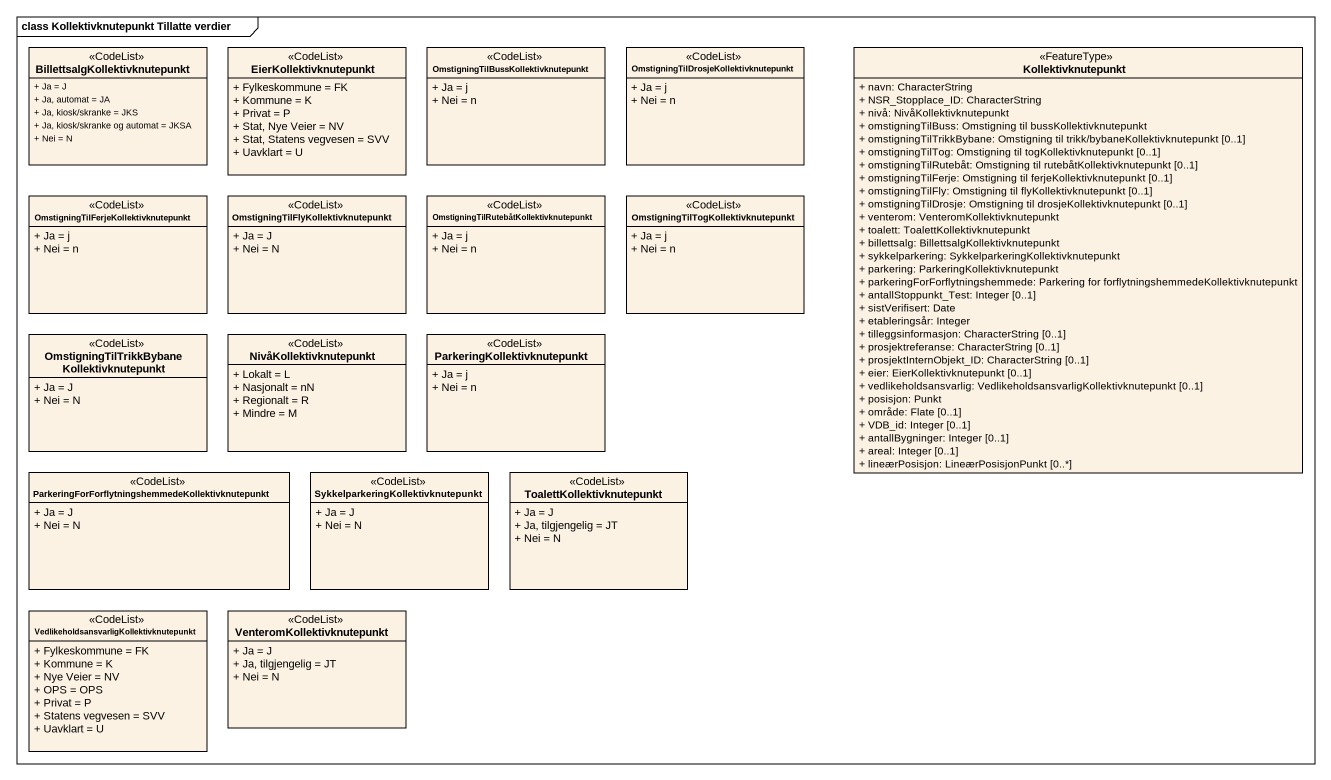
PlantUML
@startuml
mainframe class Kollektivknutepunkt Tillatte verdier
hide circle
hide empty members
skinparam classAttributeIconSize 0
class "BillettsalgKollektivknutepunkt" as BillettsalgKollektivknutepun <<CodeList>> {
  + Ja = J
  + Ja, automat = JA
  + Ja, kiosk/skranke = JKS
  + Ja, kiosk/skranke og automat = JKSA
  + Nei = N
}
class EierKollektivknutepunkt <<CodeList>> {
  + Fylkeskommune = FK
  + Kommune = K
  + Privat = P
  + Stat, Nye Veier = NV
  + Stat, Statens vegvesen = SVV
  + Uavklart = U
}
class "OmstigningTilBussKollektivknutepunkt" as OmstigningTilBussKollektivkn <<CodeList>> {
  + Ja = j
  + Nei = n
}
class "OmstigningTilDrosjeKollektivknutepunkt" as OmstigningTilDrosjeKollektiv <<CodeList>> {
  + Ja = j
  + Nei = n
}
class Kollektivknutepunkt <<FeatureType>> {
  + navn: CharacterString
  + NSR_Stopplace_ID: CharacterString
  + nivå: NivåKollektivknutepunkt
  + omstigningTilBuss: Omstigning til bussKollektivknutepunkt
  + omstigningTilTrikkBybane: Omstigning til trikk/bybaneKollektivknutepunkt [0..1]
  + omstigningTilTog: Omstigning til togKollektivknutepunkt [0..1]
  + omstigningTilRutebåt: Omstigning til rutebåtKollektivknutepunkt [0..1]
  + omstigningTilFerje: Omstigning til ferjeKollektivknutepunkt [0..1]
  + omstigningTilFly: Omstigning til flyKollektivknutepunkt [0..1]
  + omstigningTilDrosje: Omstigning til drosjeKollektivknutepunkt [0..1]
  + venterom: VenteromKollektivknutepunkt
  + toalett: ToalettKollektivknutepunkt
  + billettsalg: BillettsalgKollektivknutepunkt
  + sykkelparkering: SykkelparkeringKollektivknutepunkt
  + parkering: ParkeringKollektivknutepunkt
  + parkeringForForflytningshemmede: Parkering for forflytningshemmedeKollektivknutepunkt
  + antallStoppunkt_Test: Integer [0..1]
  + sistVerifisert: Date
  + etableringsår: Integer
  + tilleggsinformasjon: CharacterString [0..1]
  + prosjektreferanse: CharacterString [0..1]
  + prosjektInternObjekt_ID: CharacterString [0..1]
  + eier: EierKollektivknutepunkt [0..1]
  + vedlikeholdsansvarlig: VedlikeholdsansvarligKollektivknutepunkt [0..1]
  + posisjon: Punkt
  + område: Flate [0..1]
  + VDB_id: Integer [0..1]
  + antallBygninger: Integer [0..1]
  + areal: Integer [0..1]
  + lineærPosisjon: LineærPosisjonPunkt [0..*]
}
class "OmstigningTilFerjeKollektivknutepunkt" as OmstigningTilFerjeKollektivk <<CodeList>> {
  + Ja = j
  + Nei = n
}
class "OmstigningTilFlyKollektivknutepunkt" as OmstigningTilFlyKollektivknu <<CodeList>> {
  + Ja = J
  + Nei = N
}
class "OmstigningTilRutebåtKollektivknutepunkt" as OmstigningTilRutebåtKollekti <<CodeList>> {
  + Ja = j
  + Nei = n
}
class "OmstigningTilTogKollektivknutepunkt" as OmstigningTilTogKollektivknu <<CodeList>> {
  + Ja = j
  + Nei = n
}
class "OmstigningTilTrikkBybaneKollektivknutepunkt" as OmstigningTilTrikkBybaneKoll <<CodeList>> {
  + Ja = J
  + Nei = N
}
class NivåKollektivknutepunkt <<CodeList>> {
  + Lokalt = L
  + Nasjonalt = nN
  + Regionalt = R
  + Mindre = M
}
class ParkeringKollektivknutepunkt <<CodeList>> {
  + Ja = j
  + Nei = n
}
class "ParkeringForForflytningshemmedeKollektivknutepunkt" as ParkeringForForflytningshemm <<CodeList>> {
  + Ja = J
  + Nei = N
}
class "SykkelparkeringKollektivknutepunkt" as SykkelparkeringKollektivknut <<CodeList>> {
  + Ja = J
  + Nei = N
}
class ToalettKollektivknutepunkt <<CodeList>> {
  + Ja = J
  + Ja, tilgjengelig = JT
  + Nei = N
}
class "VedlikeholdsansvarligKollektivknutepunkt" as VedlikeholdsansvarligKollekt <<CodeList>> {
  + Fylkeskommune = FK
  + Kommune = K
  + Nye Veier = NV
  + OPS = OPS
  + Privat = P
  + Statens vegvesen = SVV
  + Uavklart = U
}
class VenteromKollektivknutepunkt <<CodeList>> {
  + Ja = J
  + Ja, tilgjengelig = JT
  + Nei = N
}
@enduml
